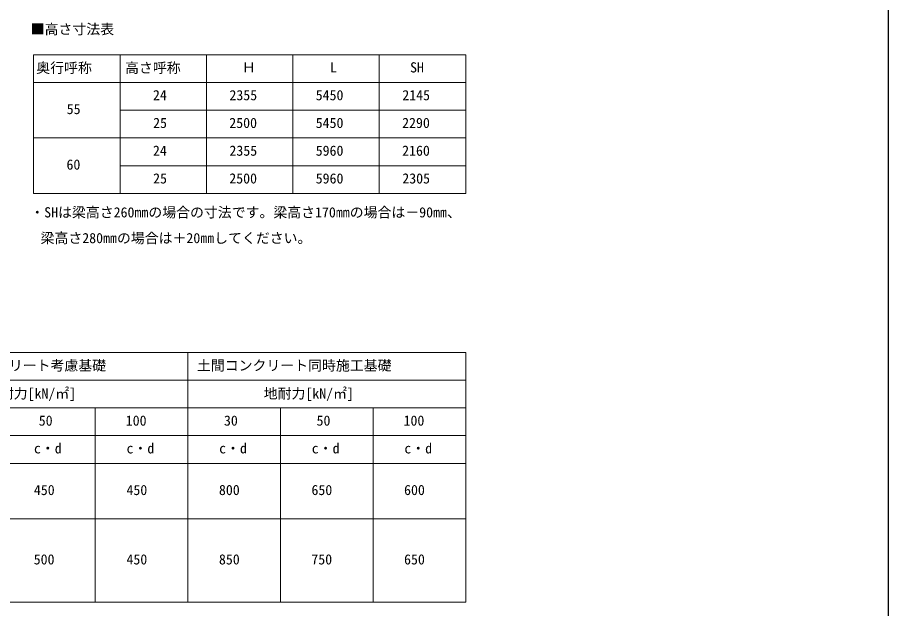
# Model space of a CAD drawing. Units: millimetres, scale not verified. Extents: x -13125 to 13125, y -19494 to 19412.
# Drawn here: x -987 to 13125, y -56 to 9529 of the extents above; entities that cross this region are included whole.
import ezdxf
from ezdxf.enums import TextEntityAlignment as Align

# ---------------------------------------------------------------- set-up
doc = ezdxf.new("R2010")
doc.units = ezdxf.units.MM
doc.header["$LTSCALE"] = 70
doc.layers.add('0-1_TABLE1', color=7, linetype='Continuous', lineweight=18)
doc.layers.add('0-2_USER1', color=3, linetype='Continuous')
doc.layers.add('0-7_YKK_ZWAK', color=7, linetype='Continuous')
doc.styles.add('ＭＳ ゴシック', font='')
doc.styles.get('ＭＳ ゴシック').set_extended_font_data('MS Gothic')

msp = doc.modelspace()

# ---------------------------------------------------------------- linework, layer by layer
at = {"layer": '0-1_TABLE1'}
for p, q in [((-725, 8924.38), (6275, 8924.38)), ((-725, 8924.38), (-725, 6674.38)), ((675, 8924.38), (675, 6674.38)), ((2075, 8924.38), (2075, 6674.38)), ((3475, 8924.38), (3475, 6674.38)), ((4875, 8924.38), (4875, 6674.38)), ((6275, 8924.38), (6275, 6674.38)), ((-725, 8474.38), (6275, 8474.38)), ((675, 8024.38), (6275, 8024.38)), ((-725, 7574.38), (6275, 7574.38)), ((675, 7124.38), (6275, 7124.38)), ((-725, 6674.38), (6275, 6674.38)), ((-8625, 4098.08), (6275, 4098.08)), ((1775, 4098.08), (1775, 48.08)), ((-7225, 3648.08), (6275, 3648.08)), ((-7225, 3198.08), (6275, 3198.08)), ((275, 3198.08), (275, 48.08)), ((3275, 3198.08), (3275, 48.08)), ((4775, 3198.08), (4775, 48.08)), ((-7225, 2748.08), (6275, 2748.08)), ((-8625, 2298.08), (6275, 2298.08)), ((-8625, 1398.08), (6275, 1398.08)), ((-8625, 48.08), (6275, 48.08))]:
    msp.add_line(p, q, dxfattribs=at)
msp.add_lwpolyline([(6275, 4098.08), (6275, 3198.08), (6275, 48.08)], dxfattribs=at)
at = {"layer": '0-7_YKK_ZWAK'}
msp.add_lwpolyline([(-13125, -19494), (13125, -19494), (13125, 18756)], dxfattribs=at)

# ---------------------------------------------------------------- texts
at = {"layer": '0-1_TABLE1', "style": 'ＭＳ ゴシック'}
for s, p in [('奥行呼称', (-681.46, 8579.85)), ('高さ呼称', (756.89, 8580.48)), ('Ｈ', (2649.72, 8586.88)), ('L', (4075.92, 8586.88)), ('SH', (5373.65, 8586.88)), ('24', (1208.17, 8136.88)), ('2355', (2447.73, 8136.88)), ('5450', (3845.17, 8136.88)), ('2145', (5247.73, 8136.88)), ('55', (-188.64, 7911.88)), ('25', (1211.36, 7686.88)), ('2500', (2445.17, 7686.88)), ('5450', (3845.17, 7686.88)), ('2290', (5245.17, 7686.88)), ('24', (1208.17, 7236.88)), ('2355', (2447.73, 7236.88)), ('5960', (3845.17, 7236.88)), ('2160', (5245.17, 7236.88)), ('60', (-191.83, 7011.88)), ('25', (1211.36, 6786.88)), ('2500', (2445.17, 6786.88)), ('5960', (3845.17, 6786.88)), ('2305', (5247.73, 6786.88)), ('土間コンクリート考慮基礎', (-2251.35, 3754.82)), ('土間コンクリート同時施工基礎', (1921.38, 3754.82)), ('地耐力[kN/㎡]', (-1497.09, 3300.99)), ('地耐力[kN/㎡]', (3002.91, 3300.99)), ('50', (-641.19, 2860.58)), ('100', (768.04, 2860.58)), ('30', (2358.81, 2860.58)), ('50', (3858.81, 2860.58)), ('100', (5268.04, 2860.58)), ('c・d', (-719.18, 2410.58)), ('c・d', (780.82, 2410.58)), ('c・d', (2280.82, 2410.58)), ('c・d', (3780.82, 2410.58)), ('c・d', (5280.82, 2410.58)), ('450', (-720.45, 1735.58)), ('450', (779.55, 1735.58)), ('800', (2277.63, 1735.58)), ('650', (3776.35, 1735.58)), ('600', (5276.35, 1735.58)), ('500', (-723.01, 610.58)), ('450', (779.55, 610.58)), ('850', (2277.63, 610.58)), ('750', (3774.43, 610.58)), ('650', (5276.35, 610.58))]:
    msp.add_text(s, height=165, dxfattribs=at).set_placement(p, align=Align.BOTTOM_LEFT)
at = {"layer": '0-2_USER1', "style": 'ＭＳ ゴシック'}
for s, p in [('■高さ寸法表', (-771.3, 9207.19)), ('・SHは梁高さ260㎜の場合の寸法です。梁高さ170㎜の場合は－90㎜、', (-777.69, 6236.99)), (' 梁高さ280㎜の場合は＋20㎜してください。', (-724, 5819.8))]:
    msp.add_text(s, height=165, dxfattribs=at).set_placement(p, align=Align.BOTTOM_LEFT)

doc.saveas('drawing.dxf')
